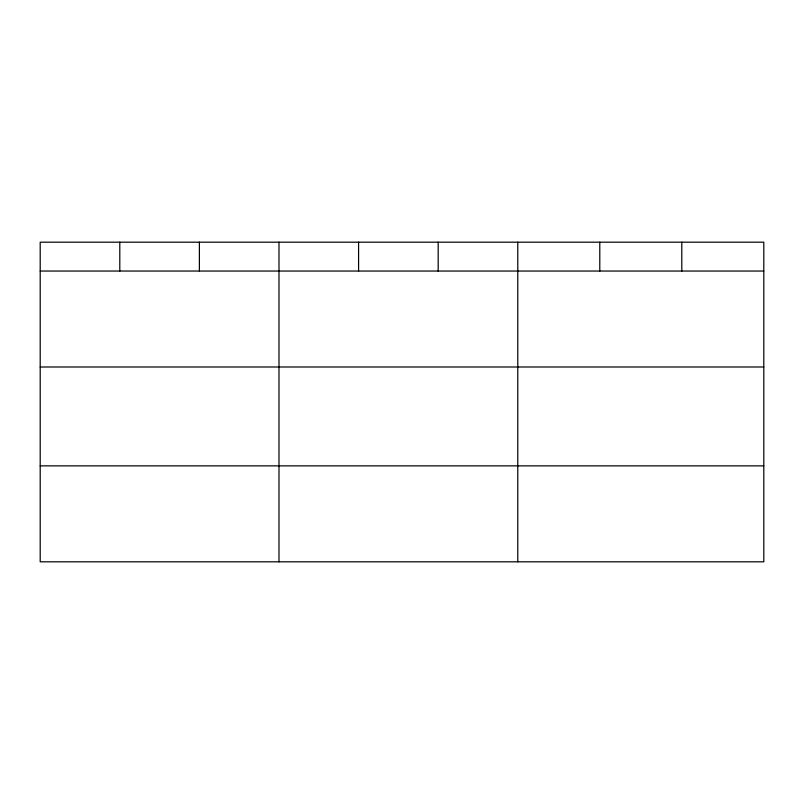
<?xml version="1.0" encoding="UTF-8"?>
<svg xmlns="http://www.w3.org/2000/svg" width="804" height="804" viewBox="0 0 804 804"><rect width="100%" height="100%" fill="white"/><g stroke="black" fill="none" stroke-linecap="round" stroke-linejoin="round"><path stroke-width="1.21" d="M763.8 366.996L763.8 242.185L40.2 242.185L40.2 561.815L763.8 561.815L763.8 366.996L40.2 366.996M40.2 271.038L763.8 271.038M40.2 465.858L763.8 465.858M681.792 242.185L681.792 271.038M599.784 242.185L599.784 271.038M517.776 242.185L517.776 561.815M438.18 242.185L438.18 271.038M358.584 242.185L358.584 271.038M278.988 242.185L278.988 561.815M199.392 242.185L199.392 271.038M119.796 242.185L119.796 271.038"/></g></svg>
